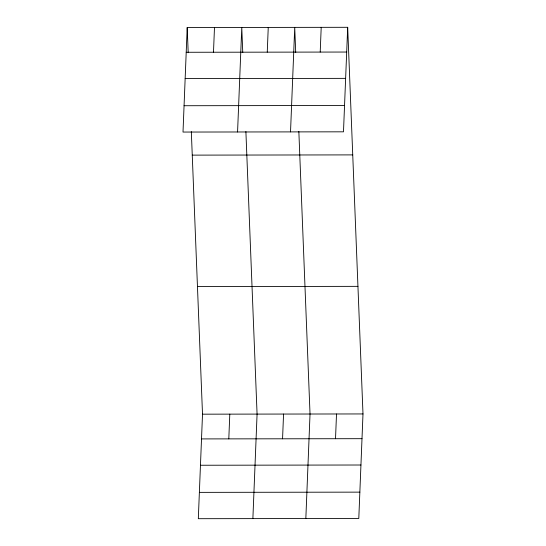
<?xml version="1.0" encoding="UTF-8"?>
<svg xmlns="http://www.w3.org/2000/svg" width="546" height="546" viewBox="0 0 546 546"><rect width="100%" height="100%" fill="white"/><g stroke="black" fill="none" stroke-linecap="round" stroke-linejoin="round"><path stroke-width="0.82" d="M187.203 27.532L183.006 132.057L343.489 131.825L347.686 27.3L187.203 27.532L188.199 52.716M213.493 52.232L214.482 27.491M191.325 131.62L202.511 414.175L198.314 518.7L358.797 518.468L362.994 413.943L347.686 27.3M237.571 131.975L241.769 27.457L242.765 52.634M228.801 438.875L229.798 414.134M267.253 52.15L268.25 27.416M252.88 518.618L257.077 414.1L245.891 131.545M290.527 131.9L294.724 27.375L295.72 52.559M282.562 438.8L283.558 414.059M320.209 52.075L321.205 27.341M305.835 518.543L310.032 414.018L298.846 131.463M335.524 438.718L336.513 413.984M186.213 52.273L346.69 52.041M185.155 78.597L345.632 78.365M184.063 105.726L344.546 105.494M192.253 155.125L352.736 154.893M197.461 286.582L357.944 286.35M202.511 414.175L362.994 413.943M201.522 438.916L361.998 438.684M200.464 465.247L360.94 465.008M199.372 492.369L359.855 492.137"/></g></svg>
